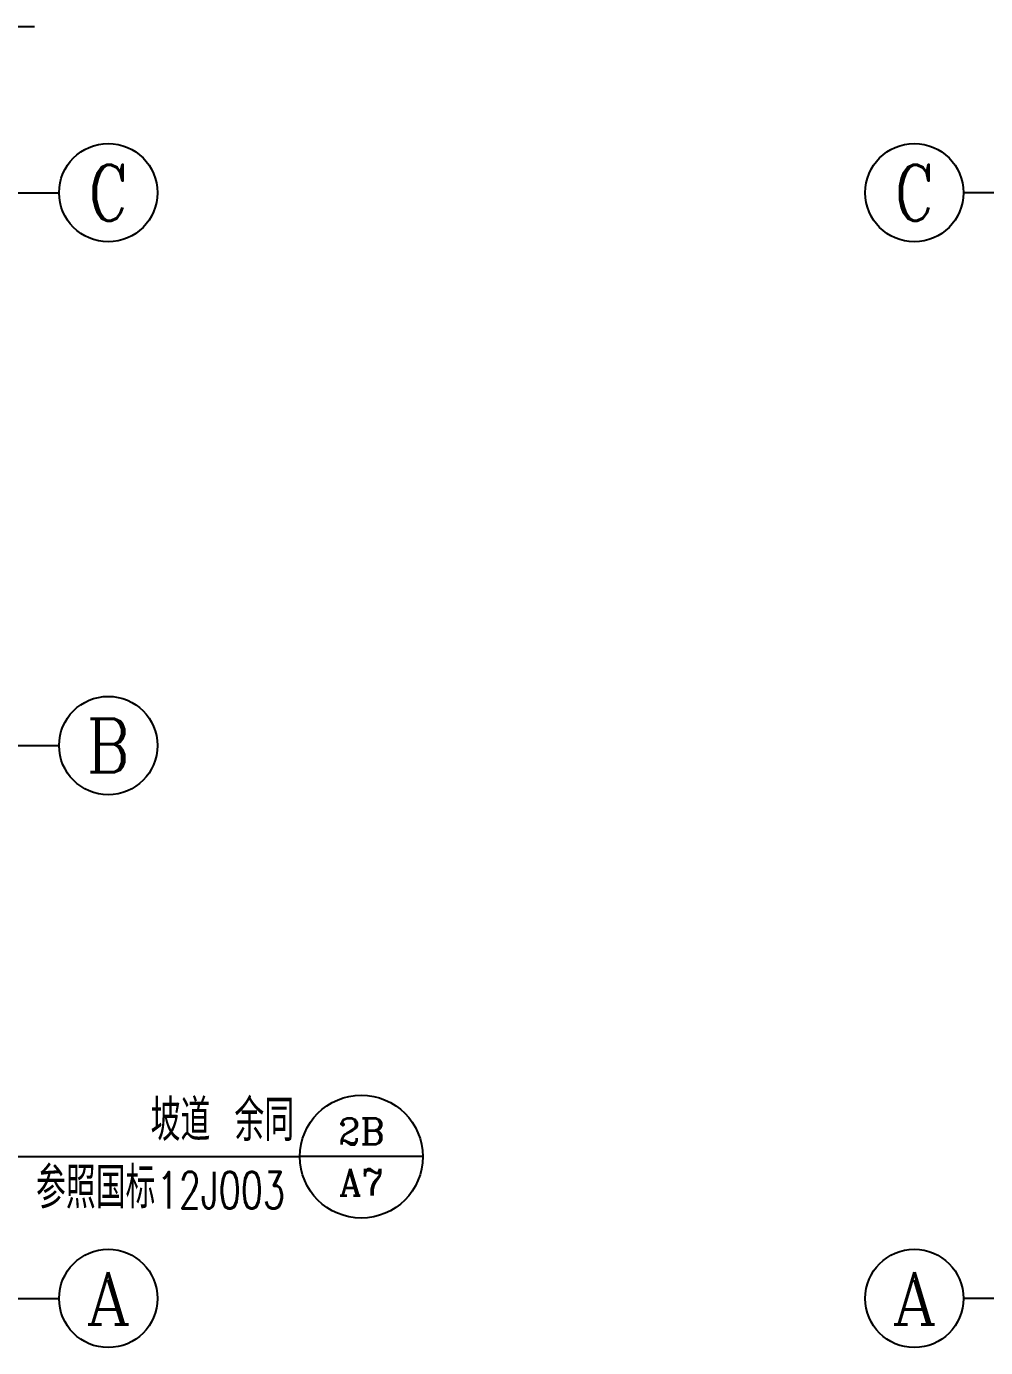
# Model space of a CAD drawing. Extents: x 170390 to 475615, y -37034 to 38097.
# Drawn here: x 332750 to 340554, y 6004 to 16758 of the extents above; entities that cross this region are included whole.
import ezdxf
from ezdxf.enums import TextEntityAlignment as Align

# ---------------------------------------------------------------- set-up
doc = ezdxf.new("R2010")
doc.units = 0
doc.header["$LTSCALE"] = 1000
doc.header["$MEASUREMENT"] = 0
doc.layers.get('0').update_dxf_attribs({"color": 8})
for name, color, linetype in [('AXIS', 8, 'Continuous'), ('AXIS_TEXT', 8, 'Continuous'), ('DIM_IDEN', 8, 'Continuous'), ('DIM_LEAD', 8, 'Continuous')]:
    doc.layers.add(name, color=color, linetype=linetype)
doc.styles.add('_TCH_AXIS', font='COMPLEX.shx', dxfattribs={"bigfont": 'dxt.shx'})
doc.styles.add('_TCH_DIM', font='SIMPLEX', dxfattribs={"bigfont": 'GBCBIG'})
doc.styles.add('_TCH_LABEL', font='COMPLEX', dxfattribs={"bigfont": 'GBCBIG'})
doc.styles.add('COMPLEX', font='COMPLEX')

# ---------------------------------------------------------------- blocks, each defined once
blk = doc.blocks.new('_AXISO')
blk.add_circle((0, 0), 0.5)
at = {"layer": 'AXIS_TEXT', "style": 'COMPLEX', "width": 1.041667}
blk.add_attdef('A', text='', height=0.56, dxfattribs=at).set_placement((-0.25, -0.28), (0.25, -0.28), align=Align.FIT)

msp = doc.modelspace()

# ---------------------------------------------------------------- linework, layer by layer
at = {"layer": 'AXIS'}
for p, q in [((329015.5, 15404.4), (333015.5, 15404.4)), ((342460, 15404.4), (340374.7, 15404.4)), ((329015.5, 10904.4), (333015.5, 10904.4)), ((329015.5, 6404.4), (333015.5, 6404.4)), ((342460, 6404.4), (340374.7, 6404.4))]:
    msp.add_line(p, q, dxfattribs=at)
at = {"layer": 'DIM_IDEN'}
for p, q in [((328524.2, 7558.3), (333040.8, 7558.3)), ((333040.8, 7558.3), (334974.9, 7558.3)), ((335974.9, 7558.3), (334974.9, 7558.3))]:
    msp.add_line(p, q, dxfattribs=at)
msp.add_circle((335474.9, 7558.3), 500, dxfattribs=at)
at = {"layer": 'DIM_LEAD'}
msp.add_line((329555.3, 16757.6), (332816.3, 16757.6), dxfattribs=at)

# ---------------------------------------------------------------- block references
at = {"layer": 'AXIS'}
ref = msp.add_blockref('_AXISO', (333415.5, 15404.4), dxfattribs=dict(at, xscale=800, yscale=800, zscale=800))
ref.add_attrib('A', 'C', dxfattribs={"layer": 'AXIS_TEXT', "height": 455.7, "style": '_TCH_AXIS'}).set_placement((333252.8, 15176.5), (333578.3, 15176.5), align=Align.FIT)
ref = msp.add_blockref('_AXISO', (339974.7, 15404.4), dxfattribs=dict(at, xscale=800, yscale=800, zscale=800))
ref.add_attrib('A', 'C', dxfattribs={"layer": 'AXIS_TEXT', "height": 455.7, "style": '_TCH_AXIS'}).set_placement((339811.9, 15176.5), (340137.4, 15176.5), align=Align.FIT)
ref = msp.add_blockref('_AXISO', (333415.5, 10904.4), dxfattribs=dict(at, xscale=800, yscale=800, zscale=800))
ref.add_attrib('A', 'B', dxfattribs={"layer": 'AXIS_TEXT', "height": 435.3, "style": '_TCH_AXIS'}).set_placement((333239.4, 10686.7), (333591.7, 10686.7), align=Align.FIT)
ref = msp.add_blockref('_AXISO', (333415.5, 6404.4), dxfattribs=dict(at, xscale=800, yscale=800, zscale=800))
ref.add_attrib('A', 'A', dxfattribs={"layer": 'AXIS_TEXT', "height": 425.2, "style": '_TCH_AXIS'}).set_placement((333233.3, 6191.8), (333597.8, 6191.8), align=Align.FIT)
ref = msp.add_blockref('_AXISO', (339974.7, 6404.4), dxfattribs=dict(at, xscale=800, yscale=800, zscale=800))
ref.add_attrib('A', 'A', dxfattribs={"layer": 'AXIS_TEXT', "height": 425.2, "style": '_TCH_AXIS'}).set_placement((339792.5, 6191.8), (340156.9, 6191.8), align=Align.FIT)

# ---------------------------------------------------------------- texts
at = {"layer": 'DIM_IDEN', "color": 7, "style": '_TCH_DIM'}
for s, p in [('坡道', (333760.3, 7685.7)), ('余同', (334441.7, 7685.7)), ('参照国标', (332827, 7136.8))]:
    msp.add_text(s, height=337.59, dxfattribs=at).set_placement(p)
at = {"layer": 'DIM_IDEN', "color": 7, "style": '_TCH_LABEL'}
for s, height, p, p2 in [('2B', 212.87, (335287.4, 7658.6), (335662.5, 7658.6)), ('A7', 217.39, (335293.8, 7241.5), (335656.1, 7241.5))]:
    msp.add_text(s, height=height, dxfattribs=at).set_placement(p, p2, align=Align.FIT)
at = {"layer": 'DIM_IDEN', "color": 7, "style": '_TCH_DIM', "width": 0.705882}
msp.add_text('12J003', height=297.5, dxfattribs=at).set_placement((333809.9, 7136.8))

doc.saveas('drawing.dxf')
